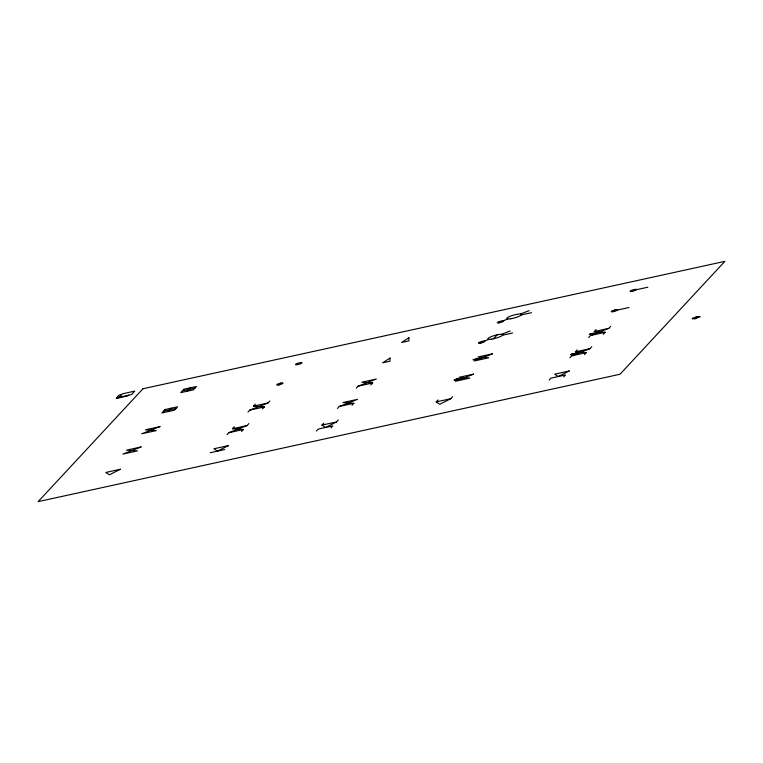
<?xml version="1.0" encoding="UTF-8"?>
<svg xmlns="http://www.w3.org/2000/svg" width="763" height="763" viewBox="0 0 763 763"><rect width="100%" height="100%" fill="white"/><g stroke="black" fill="none" stroke-linecap="round" stroke-linejoin="round"><path stroke-width="1.14" d="M593.633 333.193L589.36 334.318L599.718 331.924M477.247 358.705L472.984 359.802L483.341 357.399M128.689 395.186L128.06 395.863L117.149 398.257L117.779 397.571L131.57 394.509L134.717 391.123L122.252 393.861L118.713 397.637L116.214 398.191L119.066 395.12L121.565 394.576M168.146 411.572L171.293 408.186M187.021 391.257L190.168 387.862M227.012 434.662L228.843 432.688L247.069 425.544L248.9 423.57M241.566 431.476L243.397 429.502L232.515 428.73L234.355 426.755M247.965 412.087L249.806 410.113L268.023 402.969L269.854 400.995M262.52 408.901L264.351 406.927L253.469 406.154L255.309 404.18M279.105 384.8L280.66 383.121M316.407 431.057L318.247 429.083L332.792 425.897L330.961 427.871M321.919 425.125L336.55 421.92L325.524 427.49L321.919 425.125L323.75 423.15M356.292 388.148L358.124 386.173L376.34 379.03L361.796 382.215L372.678 382.988L370.837 384.962M337.465 408.453L339.306 406.479L357.523 399.345L342.978 402.53L353.851 403.293L352.02 405.267M336.464 421.939L338.305 419.965M480.843 343.016L482.416 341.319M493.547 338.753L497.199 334.814M455.635 380.108L456.684 378.982L458.305 378.963L454.014 380.127L456.684 378.982M452.573 396.741L450.742 398.715L439.793 404.266L436.188 401.901L438.029 399.926M572.002 354.633L573.051 353.498L574.673 353.479L570.39 354.681L573.051 353.498M549.15 380.098L550.991 378.124L565.536 374.938L563.704 376.912M569.904 357.79L571.735 355.816L589.961 348.672L591.792 346.698M584.458 354.604L586.289 352.63L575.407 351.857L577.248 349.883M588.769 337.465L590.61 335.491L608.826 328.357L610.658 326.373M603.323 334.28L605.154 332.306L594.282 331.543L596.113 329.559M613.652 311.552L615.216 309.873M697.21 317.761L697.821 317.093M503.265 320.765L507.805 318.982M520.69 313.936L529.055 310.655M484.391 341.08L488.93 339.306M501.816 334.261L510.189 330.98M521.52 314.861L531.496 312.677M636.428 289.711L647.863 287.203M182.357 390.923L194.832 388.195M502.645 335.186L512.622 333.002M614.434 310.713L628.998 307.527M163.482 411.247L175.957 408.51M253.469 406.154L268.023 402.969M594.282 331.543L608.826 328.357M358.124 386.173L372.678 382.988M249.806 410.113L264.351 406.927M590.61 335.491L605.154 332.306M575.407 351.857L589.961 348.672M457.199 379.316L464.476 377.723M573.566 353.841L580.843 352.248M232.515 428.73L247.069 425.544M339.306 406.479L353.851 403.293M571.735 355.816L586.289 352.63M228.843 432.688L243.397 429.502M436.188 401.901L450.819 398.706M210.187 452.736L224.732 449.55M390.036 358.047L390.017 361.204L382.702 362.797L390.036 358.047M408.911 337.723L408.892 340.88L401.576 342.482L408.911 337.723M142.986 388.749L38.15 501.644L620.014 374.251L724.85 261.356L142.986 388.749M165.056 409.55L161.909 412.936L174.384 410.208L177.531 406.822L165.056 409.55M183.931 389.225L180.783 392.621L193.258 389.883L196.406 386.498L183.931 389.225M692.842 318.19L692.222 318.858L700.167 316.588L692.842 318.19M695.961 316.969L694.082 318.982L696.428 318.476L698.307 316.454L695.961 316.969M120.42 469.245L109.405 474.805L105.799 472.45L120.42 469.245M228.49 445.582L217.465 451.143L213.859 448.787L228.49 445.582M569.293 370.961L558.268 376.531L554.663 374.166L569.293 370.961M159.963 426.631L141.746 433.775L156.291 430.59L145.409 429.817L159.963 426.631M141.088 446.956L122.872 454.09L137.426 450.904L126.544 450.141L141.088 446.956M492.45 353.832L474.233 360.975L488.787 357.79L477.905 357.017L492.45 353.832M473.585 374.147L455.368 381.281L469.913 378.095L459.03 377.332L473.585 374.147M612.861 311.705A3.3 0.629 -15.7 0 0 617.62 309.845A3.3 0.629 -15.7 0 0 612.813 310.589A3.3 0.629 -15.7 0 0 612.861 311.705M631.802 291.371A3.338 0.629 -15.7 0 0 636.523 289.501A3.338 0.629 -15.7 0 0 631.592 290.302A3.338 0.629 -15.7 0 0 631.802 291.371M491.877 339.077A7.783 1.469 -15.7 0 0 502.874 334.699A7.783 1.469 -15.7 0 0 491.372 336.569A7.783 1.469 -15.7 0 0 491.877 339.077M480.127 343.15A3.348 0.629 -15.7 0 0 484.848 341.271A3.348 0.629 -15.7 0 0 479.908 342.072A3.348 0.629 -15.7 0 0 480.127 343.15M499.002 322.825A3.338 0.629 -15.7 0 0 503.714 320.946A3.338 0.629 -15.7 0 0 498.783 321.757A3.338 0.629 -15.7 0 0 499.002 322.825M510.743 318.753A7.783 1.469 -15.7 0 0 521.739 314.375A7.783 1.469 -15.7 0 0 510.247 316.244A7.783 1.469 -15.7 0 0 510.743 318.753M278.314 384.953A3.3 0.629 -15.7 0 0 283.063 383.093A3.3 0.629 -15.7 0 0 278.266 383.837A3.3 0.629 -15.7 0 0 278.314 384.953M297.255 364.628A3.338 0.629 -15.7 0 0 301.967 362.749A3.338 0.629 -15.7 0 0 297.036 363.55A3.338 0.629 -15.7 0 0 297.255 364.628"/></g></svg>
